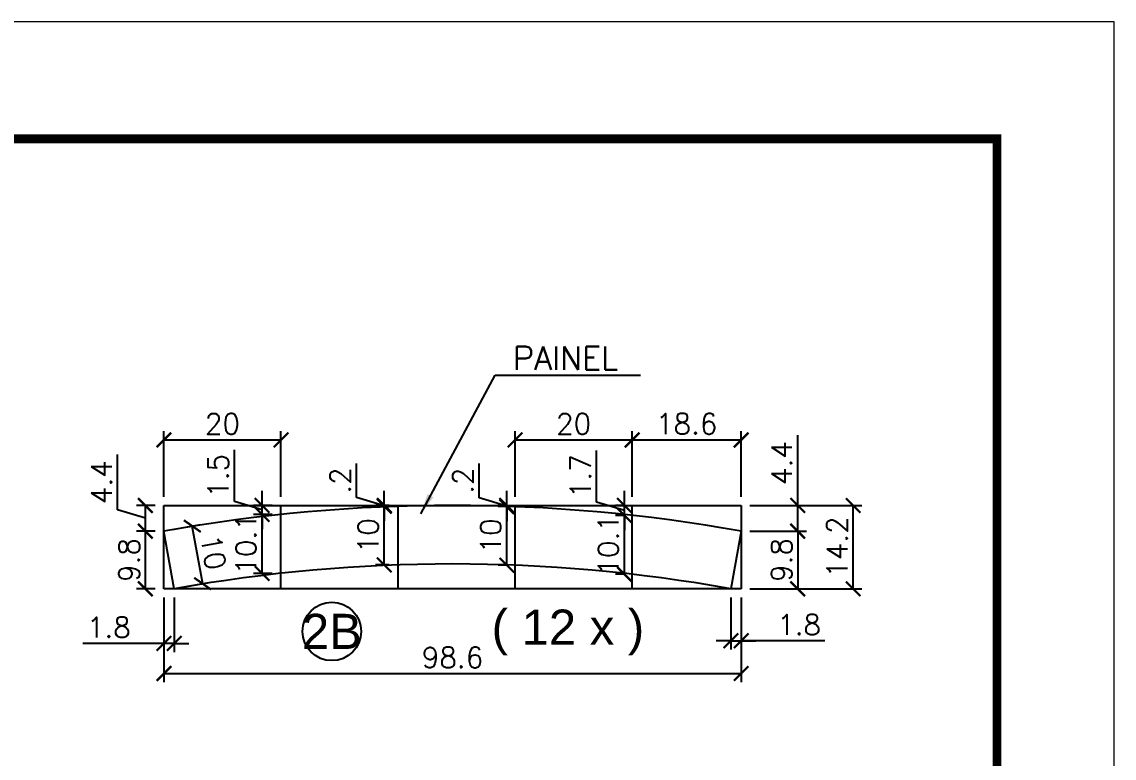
# Model space of a CAD drawing. Extents: x 2582 to 11841, y -26396 to 2611.
# Drawn here: x 5291.9 to 5665.1, y -2626.1 to -2374.5 of the extents above; entities that cross this region are included whole.
import ezdxf
from ezdxf.enums import TextEntityAlignment as Align

# ---------------------------------------------------------------- set-up
doc = ezdxf.new("R2010")
doc.units = 0
doc.linetypes.add('DASHED', pattern=[0.75, 0.5, -0.25])
for name, color, linetype in [('COTA', 241, 'Continuous'), ('Painéis', 200, 'Continuous'), ('Romaneio', 10, 'Continuous')]:
    doc.layers.add(name, color=color, linetype=linetype)
doc.layers.add('Folhas', color=255, linetype='Continuous', lineweight=9)
doc.layers.add('SARRAFO DE PRESSAO', color=251, linetype='DASHED', lineweight=9)
doc.styles.add('ARIAL', font='arial.ttf')
doc.styles.add('COTA TECNICA', font='techl___.ttf', dxfattribs={"height": 10})
doc.styles.add('Romans', font='romans.shx')
doc.dimstyles.new('Cota Seção (2x)', dxfattribs={"dimtxt": 7, "dimasz": 5, "dimexe": 3, "dimexo": 3, "dimgap": 2, "dimtad": 3, "dimdec": 1, "dimlfac": 0.5, "dimzin": 12, "dimdsep": 46, "dimtxsty": 'Romans', "dimblk": 'ARCHTICK', "dimcen": 0, "dimclrd": 4, "dimclre": 4, "dimclrt": 1, "dimadec": 1, "dimazin": 3, "dimtfac": 1, "dimtdec": 1, "dimtmove": 0, "dimatfit": 3, "dimldrblk": 'OBLIQUE', "dimfxl": 1, "dimtolj": 1, "dimtzin": 12, "dimarcsym": 0})
doc.dimstyles.new('PAINEL', dxfattribs={"dimtxt": 10, "dimasz": 3, "dimexe": 3, "dimexo": 3, "dimgap": 3, "dimtad": 1, "dimdec": 1, "dimzin": 12, "dimdsep": 46, "dimtxsty": 'COTA TECNICA', "dimblk1": 'OBLIQUE', "dimblk2": 'OBLIQUE', "dimsah": 1, "dimcen": 0.9, "dimclrd": 4, "dimclre": 4, "dimclrt": 240, "dimadec": 1, "dimazin": 3, "dimtfac": 1, "dimtdec": 1, "dimtmove": 0, "dimatfit": 3, "dimfxl": 1, "dimtolj": 1, "dimtzin": 12, "dimarcsym": 0})

# ---------------------------------------------------------------- blocks, each defined once
blk = doc.blocks.new('9999999999')
at = {"layer": 'Folhas'}
blk.add_lwpolyline([(98138.98, 34190.21), (99623.98, 34190.21), (99623.98, 35240.21), (98138.98, 35240.21)], close=True, dxfattribs=at)
at = {"layer": 'Folhas', "color": 30, "const_width": 3}
blk.add_lwpolyline([(98213.98, 34230.21), (99583.98, 34230.21), (99583.98, 35200.21), (98213.98, 35200.21)], close=True, dxfattribs=at)
blk = doc.blocks.new('_ArchTick')
at = {"color": 0, "linetype": 'ByBlock', "const_width": 0.15}
blk.add_lwpolyline([(-0.5, -0.5), (0.5, 0.5)], dxfattribs=at)
blk = doc.blocks.new('*D628')
at = {"layer": 'COTA', "color": 4, "lineweight": -2, "transparency": 16777216}
blk.add_line((5340.45, -2571.26), (5340.45, -2589.93), dxfattribs=at)
at = {"layer": 'COTA', "color": 4, "linetype": 'ByBlock', "lineweight": -2, "transparency": 16777216}
for p, q in [((5343.99, -2571.26), (5343.99, -2589.93)), ((5340.45, -2586.93), (5312.78, -2586.93)), ((5343.99, -2586.93), (5340.45, -2586.93)), ((5343.99, -2586.93), (5348.99, -2586.93))]:
    blk.add_line(p, q, dxfattribs=at)
at = {"layer": 'Defpoints', "color": 0, "linetype": 'ByBlock', "transparency": 16777216}
for p in [(5340.45, -2568.26), (5343.99, -2568.26), (5343.99, -2586.93)]:
    blk.add_point(p, dxfattribs=at)
at = {"layer": 'COTA', "color": 4, "linetype": 'ByBlock', "lineweight": -2, "transparency": 16777216, "xscale": 5, "yscale": 5, "zscale": 5}
blk.add_blockref('_ArchTick', (5340.45, -2586.93), dxfattribs=at)
at = {"layer": 'COTA', "color": 4, "linetype": 'ByBlock', "lineweight": -2, "transparency": 16777216, "xscale": 5, "yscale": 5, "zscale": 5, "rotation": 180}
blk.add_blockref('_ArchTick', (5343.99, -2586.93), dxfattribs=at)
at = {"layer": 'COTA', "color": 1, "linetype": 'ByBlock', "transparency": 16777216, "insert": (5321.62, -2581.43), "char_height": 7, "attachment_point": 5, "style": 'Romans'}
blk.add_mtext('\\A1;1.8', dxfattribs=at)
blk = doc.blocks.new('_Oblique')
at = {"color": 0, "linetype": 'ByBlock', "lineweight": -2}
blk.add_line((-0.5, -0.5), (0.5, 0.5), dxfattribs=at)
blk = doc.blocks.new('*D633')
at = {"layer": 'COTA', "color": 4, "lineweight": -2, "transparency": 16777216}
blk.add_line((5534.16, -2571.26), (5534.16, -2589.02), dxfattribs=at)
at = {"layer": 'COTA', "color": 4, "linetype": 'ByBlock', "lineweight": -2, "transparency": 16777216}
for p, q in [((5537.7, -2571.26), (5537.7, -2589.02)), ((5534.16, -2586.02), (5529.16, -2586.02)), ((5534.16, -2586.02), (5537.7, -2586.02)), ((5534.16, -2586.02), (5537.7, -2586.02)), ((5537.7, -2586.02), (5542.7, -2586.02)), ((5566.29, -2586.02), (5537.7, -2586.02))]:
    blk.add_line(p, q, dxfattribs=at)
at = {"layer": 'Defpoints', "color": 0, "linetype": 'ByBlock', "transparency": 16777216}
for p in [(5534.16, -2568.26), (5537.7, -2568.26), (5537.7, -2586.02)]:
    blk.add_point(p, dxfattribs=at)
at = {"layer": 'COTA', "color": 4, "linetype": 'ByBlock', "lineweight": -2, "transparency": 16777216, "xscale": 5, "yscale": 5, "zscale": 5}
blk.add_blockref('_ArchTick', (5534.16, -2586.02), dxfattribs=at)
at = {"layer": 'COTA', "color": 4, "linetype": 'ByBlock', "lineweight": -2, "transparency": 16777216, "xscale": 5, "yscale": 5, "zscale": 5, "rotation": 180}
blk.add_blockref('_ArchTick', (5537.7, -2586.02), dxfattribs=at)
at = {"layer": 'COTA', "color": 1, "linetype": 'ByBlock', "transparency": 16777216, "insert": (5557.46, -2580.52), "char_height": 7, "attachment_point": 5, "style": 'Romans'}
blk.add_mtext('\\A1;1.8', dxfattribs=at)
blk = doc.blocks.new('*D634')
at = {"layer": 'COTA', "color": 4, "linetype": 'ByBlock', "lineweight": -2, "transparency": 16777216}
for p, q in [((5343.4, -2548.04), (5353.1, -2546.3)), ((5353.69, -2566.51), (5350.15, -2546.83))]:
    blk.add_line(p, q, dxfattribs=at)
at = {"layer": 'COTA', "color": 4, "lineweight": -2, "transparency": 16777216}
blk.add_line((5346.94, -2567.72), (5356.64, -2565.98), dxfattribs=at)
at = {"layer": 'Defpoints', "color": 0, "linetype": 'ByBlock', "transparency": 16777216}
for p in [(5340.45, -2548.57), (5350.15, -2546.83), (5343.99, -2568.26)]:
    blk.add_point(p, dxfattribs=at)
at = {"layer": 'COTA', "color": 4, "linetype": 'ByBlock', "lineweight": -2, "transparency": 16777216, "xscale": 5, "yscale": 5, "zscale": 5}
for p, rotation in [((5350.15, -2546.83), 100.1949785611507), ((5353.69, -2566.51), 280.1949785611507)]:
    blk.add_blockref('_ArchTick', p, dxfattribs=dict(at, rotation=rotation))
at = {"layer": 'COTA', "color": 1, "linetype": 'ByBlock', "transparency": 16777216, "insert": (5357.33, -2555.7), "char_height": 7, "attachment_point": 5, "rotation": 280.195, "style": 'Romans'}
blk.add_mtext('\\A1;10', dxfattribs=at)
blk = doc.blocks.new('*D635')
at = {"layer": 'COTA', "color": 4, "linetype": 'ByBlock', "lineweight": -2, "transparency": 16777216}
for p, q in [((5557, -2539.77), (5557, -2515.77)), ((5540.7, -2539.77), (5560, -2539.77)), ((5557, -2548.57), (5557, -2539.77))]:
    blk.add_line(p, q, dxfattribs=at)
at = {"layer": 'COTA', "color": 4, "lineweight": -2, "transparency": 16777216}
blk.add_line((5540.7, -2548.57), (5560, -2548.57), dxfattribs=at)
at = {"layer": 'Defpoints', "color": 0, "linetype": 'ByBlock', "transparency": 16777216}
for p in [(5537.7, -2539.77), (5557, -2539.77), (5537.7, -2548.57)]:
    blk.add_point(p, dxfattribs=at)
at = {"layer": 'COTA', "color": 4, "linetype": 'ByBlock', "lineweight": -2, "transparency": 16777216, "xscale": 5, "yscale": 5, "zscale": 5}
for p, rotation in [((5557, -2539.77), 90), ((5557, -2548.57), 270)]:
    blk.add_blockref('_ArchTick', p, dxfattribs=dict(at, rotation=rotation))
at = {"layer": 'COTA', "color": 1, "linetype": 'ByBlock', "transparency": 16777216, "insert": (5551.5, -2525.27), "char_height": 7, "attachment_point": 5, "rotation": 90, "style": 'Romans'}
blk.add_mtext('\\A1;4.4', dxfattribs=at)
blk = doc.blocks.new('*D636')
at = {"layer": 'COTA', "color": 4, "lineweight": -2, "transparency": 16777216}
blk.add_line((5540.7, -2548.57), (5560, -2548.57), dxfattribs=at)
at = {"layer": 'COTA', "color": 4, "linetype": 'ByBlock', "lineweight": -2, "transparency": 16777216}
for p, q in [((5557, -2548.57), (5557, -2568.26)), ((5540.7, -2568.26), (5560, -2568.26))]:
    blk.add_line(p, q, dxfattribs=at)
at = {"layer": 'Defpoints', "color": 0, "linetype": 'ByBlock', "transparency": 16777216}
for p in [(5537.7, -2548.57), (5537.7, -2568.26), (5557, -2568.26)]:
    blk.add_point(p, dxfattribs=at)
at = {"layer": 'COTA', "color": 4, "linetype": 'ByBlock', "lineweight": -2, "transparency": 16777216, "xscale": 5, "yscale": 5, "zscale": 5}
for p, rotation in [((5557, -2548.57), 90), ((5557, -2568.26), 270)]:
    blk.add_blockref('_ArchTick', p, dxfattribs=dict(at, rotation=rotation))
at = {"layer": 'COTA', "color": 1, "linetype": 'ByBlock', "transparency": 16777216, "insert": (5551.5, -2558.41), "char_height": 7, "attachment_point": 5, "rotation": 90, "style": 'Romans'}
blk.add_mtext('\\A1;9.8', dxfattribs=at)
blk = doc.blocks.new('*D739')
at = {"layer": 'COTA', "color": 4, "linetype": 'ByBlock', "lineweight": -2, "transparency": 16777216}
for p, q in [((5540.7, -2539.77), (5578.97, -2539.77)), ((5575.97, -2568.26), (5575.97, -2539.77))]:
    blk.add_line(p, q, dxfattribs=at)
at = {"layer": 'COTA', "color": 4, "lineweight": -2, "transparency": 16777216}
blk.add_line((5540.7, -2568.26), (5578.97, -2568.26), dxfattribs=at)
at = {"layer": 'Defpoints', "color": 0, "linetype": 'ByBlock', "transparency": 16777216}
for p in [(5537.7, -2539.77), (5575.97, -2539.77), (5537.7, -2568.26)]:
    blk.add_point(p, dxfattribs=at)
at = {"layer": 'COTA', "color": 4, "linetype": 'ByBlock', "lineweight": -2, "transparency": 16777216, "xscale": 5, "yscale": 5, "zscale": 5}
for p, rotation in [((5575.97, -2539.77), 90), ((5575.97, -2568.26), 270)]:
    blk.add_blockref('_ArchTick', p, dxfattribs=dict(at, rotation=rotation))
at = {"layer": 'COTA', "color": 1, "linetype": 'ByBlock', "transparency": 16777216, "insert": (5570.47, -2554.01), "char_height": 7, "attachment_point": 5, "rotation": 90, "style": 'Romans'}
blk.add_mtext('\\A1;14.2', dxfattribs=at)
blk = doc.blocks.new('*D1149')
at = {"layer": 'COTA', "color": 4, "linetype": 'ByBlock', "lineweight": -2, "transparency": 16777216}
for p, q in [((5377.45, -2542.87), (5371.01, -2542.87)), ((5374.01, -2562.98), (5374.01, -2542.87))]:
    blk.add_line(p, q, dxfattribs=at)
at = {"layer": 'COTA', "color": 4, "lineweight": -2, "transparency": 16777216}
blk.add_line((5377.45, -2562.98), (5371.01, -2562.98), dxfattribs=at)
at = {"layer": 'Defpoints', "color": 0, "linetype": 'ByBlock', "transparency": 16777216}
for p in [(5374.01, -2542.87), (5380.45, -2542.87), (5380.45, -2562.98)]:
    blk.add_point(p, dxfattribs=at)
at = {"layer": 'COTA', "color": 4, "linetype": 'ByBlock', "lineweight": -2, "transparency": 16777216, "xscale": 5, "yscale": 5, "zscale": 5}
for p, rotation in [((5374.01, -2542.87), 90), ((5374.01, -2562.98), 270)]:
    blk.add_blockref('_ArchTick', p, dxfattribs=dict(at, rotation=rotation))
at = {"layer": 'COTA', "color": 1, "linetype": 'ByBlock', "transparency": 16777216, "insert": (5368.51, -2552.92), "char_height": 7, "attachment_point": 5, "rotation": 90, "style": 'Romans'}
blk.add_mtext('\\A1;10.1', dxfattribs=at)
blk = doc.blocks.new('*D1150')
at = {"layer": 'COTA', "color": 4, "linetype": 'ByBlock', "lineweight": -2, "transparency": 16777216}
for p, q in [((5364.51, -2538.47), (5364.51, -2520.8)), ((5374.01, -2539.77), (5374.01, -2534.77)), ((5374.01, -2541.32), (5364.51, -2538.47)), ((5377.45, -2539.77), (5371.01, -2539.77)), ((5374.01, -2542.87), (5374.01, -2539.77)), ((5374.01, -2542.87), (5374.01, -2539.77)), ((5374.01, -2542.87), (5374.01, -2547.87))]:
    blk.add_line(p, q, dxfattribs=at)
at = {"layer": 'COTA', "color": 4, "lineweight": -2, "transparency": 16777216}
blk.add_line((5377.45, -2542.87), (5371.01, -2542.87), dxfattribs=at)
at = {"layer": 'Defpoints', "color": 0, "linetype": 'ByBlock', "transparency": 16777216}
for p in [(5374.01, -2539.77), (5380.45, -2539.77), (5380.45, -2542.87)]:
    blk.add_point(p, dxfattribs=at)
at = {"layer": 'COTA', "color": 4, "linetype": 'ByBlock', "lineweight": -2, "transparency": 16777216, "xscale": 5, "yscale": 5, "zscale": 5}
for p, rotation in [((5374.01, -2539.77), 270), ((5374.01, -2542.87), 90)]:
    blk.add_blockref('_ArchTick', p, dxfattribs=dict(at, rotation=rotation))
at = {"layer": 'COTA', "color": 1, "linetype": 'ByBlock', "transparency": 16777216, "insert": (5359.01, -2529.64), "char_height": 7, "attachment_point": 5, "rotation": 90, "style": 'Romans'}
blk.add_mtext('\\A1;1.5', dxfattribs=at)
blk = doc.blocks.new('*D1151')
at = {"layer": 'COTA', "color": 4, "linetype": 'ByBlock', "lineweight": -2, "transparency": 16777216}
for p, q in [((5417.45, -2540.08), (5412.74, -2540.08)), ((5415.74, -2560.1), (5415.74, -2540.08))]:
    blk.add_line(p, q, dxfattribs=at)
at = {"layer": 'COTA', "color": 4, "lineweight": -2, "transparency": 16777216}
blk.add_line((5417.45, -2560.1), (5412.74, -2560.1), dxfattribs=at)
at = {"layer": 'Defpoints', "color": 0, "linetype": 'ByBlock', "transparency": 16777216}
for p in [(5415.74, -2540.08), (5420.45, -2540.08), (5420.45, -2560.1)]:
    blk.add_point(p, dxfattribs=at)
at = {"layer": 'COTA', "color": 4, "linetype": 'ByBlock', "lineweight": -2, "transparency": 16777216, "xscale": 5, "yscale": 5, "zscale": 5}
for p, rotation in [((5415.74, -2540.08), 90), ((5415.74, -2560.1), 270)]:
    blk.add_blockref('_ArchTick', p, dxfattribs=dict(at, rotation=rotation))
at = {"layer": 'COTA', "color": 1, "linetype": 'ByBlock', "transparency": 16777216, "insert": (5410.24, -2550.09), "char_height": 7, "attachment_point": 5, "rotation": 90, "style": 'Romans'}
blk.add_mtext('\\A1;10', dxfattribs=at)
blk = doc.blocks.new('*D1152')
at = {"layer": 'COTA', "color": 4, "linetype": 'ByBlock', "lineweight": -2, "transparency": 16777216}
for p, q in [((5406.24, -2537.08), (5406.24, -2525.41)), ((5415.74, -2539.93), (5406.24, -2537.08)), ((5415.74, -2539.77), (5415.74, -2534.77)), ((5417.45, -2539.77), (5412.74, -2539.77)), ((5415.74, -2540.08), (5415.74, -2539.77)), ((5415.74, -2540.08), (5415.74, -2539.77)), ((5415.74, -2540.08), (5415.74, -2545.08))]:
    blk.add_line(p, q, dxfattribs=at)
at = {"layer": 'COTA', "color": 4, "lineweight": -2, "transparency": 16777216}
blk.add_line((5417.45, -2540.08), (5412.74, -2540.08), dxfattribs=at)
at = {"layer": 'Defpoints', "color": 0, "linetype": 'ByBlock', "transparency": 16777216}
for p in [(5415.74, -2539.77), (5420.45, -2539.77), (5420.45, -2540.08)]:
    blk.add_point(p, dxfattribs=at)
at = {"layer": 'COTA', "color": 4, "linetype": 'ByBlock', "lineweight": -2, "transparency": 16777216, "xscale": 5, "yscale": 5, "zscale": 5}
for p, rotation in [((5415.74, -2539.77), 270), ((5415.74, -2540.08), 90)]:
    blk.add_blockref('_ArchTick', p, dxfattribs=dict(at, rotation=rotation))
at = {"layer": 'COTA', "color": 1, "linetype": 'ByBlock', "transparency": 16777216, "insert": (5400.74, -2531.25), "char_height": 7, "attachment_point": 5, "rotation": 90, "style": 'Romans'}
blk.add_mtext('\\A1;.2', dxfattribs=at)
blk = doc.blocks.new('*D1153')
at = {"layer": 'COTA', "color": 4, "linetype": 'ByBlock', "lineweight": -2, "transparency": 16777216}
for p, q in [((5457.45, -2540.18), (5454.62, -2540.18)), ((5457.62, -2560.2), (5457.62, -2540.18))]:
    blk.add_line(p, q, dxfattribs=at)
at = {"layer": 'COTA', "color": 4, "lineweight": -2, "transparency": 16777216}
blk.add_line((5457.45, -2560.2), (5454.62, -2560.2), dxfattribs=at)
at = {"layer": 'Defpoints', "color": 0, "linetype": 'ByBlock', "transparency": 16777216}
for p in [(5457.62, -2540.18), (5460.45, -2540.18), (5460.45, -2560.2)]:
    blk.add_point(p, dxfattribs=at)
at = {"layer": 'COTA', "color": 4, "linetype": 'ByBlock', "lineweight": -2, "transparency": 16777216, "xscale": 5, "yscale": 5, "zscale": 5}
for p, rotation in [((5457.62, -2540.18), 90), ((5457.62, -2560.2), 270)]:
    blk.add_blockref('_ArchTick', p, dxfattribs=dict(at, rotation=rotation))
at = {"layer": 'COTA', "color": 1, "linetype": 'ByBlock', "transparency": 16777216, "insert": (5452.12, -2550.19), "char_height": 7, "attachment_point": 5, "rotation": 90, "style": 'Romans'}
blk.add_mtext('\\A1;10', dxfattribs=at)
blk = doc.blocks.new('*D1154')
at = {"layer": 'COTA', "color": 4, "linetype": 'ByBlock', "lineweight": -2, "transparency": 16777216}
for p, q in [((5448.12, -2537.13), (5448.12, -2525.46)), ((5457.62, -2539.98), (5448.12, -2537.13)), ((5457.62, -2539.77), (5457.62, -2534.77)), ((5457.45, -2539.77), (5454.62, -2539.77)), ((5457.62, -2540.18), (5457.62, -2539.77)), ((5457.62, -2540.18), (5457.62, -2539.77)), ((5457.62, -2540.18), (5457.62, -2545.18))]:
    blk.add_line(p, q, dxfattribs=at)
at = {"layer": 'COTA', "color": 4, "lineweight": -2, "transparency": 16777216}
blk.add_line((5457.45, -2540.18), (5454.62, -2540.18), dxfattribs=at)
at = {"layer": 'Defpoints', "color": 0, "linetype": 'ByBlock', "transparency": 16777216}
for p in [(5457.62, -2539.77), (5460.45, -2539.77), (5460.45, -2540.18)]:
    blk.add_point(p, dxfattribs=at)
at = {"layer": 'COTA', "color": 4, "linetype": 'ByBlock', "lineweight": -2, "transparency": 16777216, "xscale": 5, "yscale": 5, "zscale": 5}
for p, rotation in [((5457.62, -2539.77), 270), ((5457.62, -2540.18), 90)]:
    blk.add_blockref('_ArchTick', p, dxfattribs=dict(at, rotation=rotation))
at = {"layer": 'COTA', "color": 1, "linetype": 'ByBlock', "transparency": 16777216, "insert": (5442.62, -2531.3), "char_height": 7, "attachment_point": 5, "rotation": 90, "style": 'Romans'}
blk.add_mtext('\\A1;.2', dxfattribs=at)
blk = doc.blocks.new('*D1155')
at = {"layer": 'COTA', "color": 4, "linetype": 'ByBlock', "lineweight": -2, "transparency": 16777216}
for p, q in [((5497.45, -2543.16), (5494.79, -2543.16)), ((5497.79, -2563.29), (5497.79, -2543.16))]:
    blk.add_line(p, q, dxfattribs=at)
at = {"layer": 'COTA', "color": 4, "lineweight": -2, "transparency": 16777216}
blk.add_line((5497.45, -2563.29), (5494.79, -2563.29), dxfattribs=at)
at = {"layer": 'Defpoints', "color": 0, "linetype": 'ByBlock', "transparency": 16777216}
for p in [(5497.79, -2543.16), (5500.45, -2543.16), (5500.45, -2563.29)]:
    blk.add_point(p, dxfattribs=at)
at = {"layer": 'COTA', "color": 4, "linetype": 'ByBlock', "lineweight": -2, "transparency": 16777216, "xscale": 5, "yscale": 5, "zscale": 5}
for p, rotation in [((5497.79, -2543.16), 90), ((5497.79, -2563.29), 270)]:
    blk.add_blockref('_ArchTick', p, dxfattribs=dict(at, rotation=rotation))
at = {"layer": 'COTA', "color": 1, "linetype": 'ByBlock', "transparency": 16777216, "insert": (5492.29, -2553.23), "char_height": 7, "attachment_point": 5, "rotation": 90, "style": 'Romans'}
blk.add_mtext('\\A1;10.1', dxfattribs=at)
blk = doc.blocks.new('*D1156')
at = {"layer": 'COTA', "color": 4, "linetype": 'ByBlock', "lineweight": -2, "transparency": 16777216}
for p, q in [((5488.29, -2538.62), (5488.29, -2520.95)), ((5497.79, -2539.77), (5497.79, -2534.77)), ((5497.79, -2541.47), (5488.29, -2538.62)), ((5497.45, -2539.77), (5494.79, -2539.77)), ((5497.79, -2543.16), (5497.79, -2539.77)), ((5497.79, -2543.16), (5497.79, -2539.77)), ((5497.79, -2543.16), (5497.79, -2548.16))]:
    blk.add_line(p, q, dxfattribs=at)
at = {"layer": 'COTA', "color": 4, "lineweight": -2, "transparency": 16777216}
blk.add_line((5497.45, -2543.16), (5494.79, -2543.16), dxfattribs=at)
at = {"layer": 'Defpoints', "color": 0, "linetype": 'ByBlock', "transparency": 16777216}
for p in [(5497.79, -2539.77), (5500.45, -2539.77), (5500.45, -2543.16)]:
    blk.add_point(p, dxfattribs=at)
at = {"layer": 'COTA', "color": 4, "linetype": 'ByBlock', "lineweight": -2, "transparency": 16777216, "xscale": 5, "yscale": 5, "zscale": 5}
for p, rotation in [((5497.79, -2539.77), 270), ((5497.79, -2543.16), 90)]:
    blk.add_blockref('_ArchTick', p, dxfattribs=dict(at, rotation=rotation))
at = {"layer": 'COTA', "color": 1, "linetype": 'ByBlock', "transparency": 16777216, "insert": (5482.79, -2529.79), "char_height": 7, "attachment_point": 5, "rotation": 90, "style": 'Romans'}
blk.add_mtext('\\A1;1.7', dxfattribs=at)
blk = doc.blocks.new('*D1157')
at = {"layer": 'COTA', "color": 4, "lineweight": -2, "transparency": 16777216}
blk.add_line((5340.45, -2536.77), (5340.45, -2514.38), dxfattribs=at)
at = {"layer": 'COTA', "color": 4, "linetype": 'ByBlock', "lineweight": -2, "transparency": 16777216}
for p, q in [((5380.45, -2536.77), (5380.45, -2514.38)), ((5340.45, -2517.38), (5380.45, -2517.38))]:
    blk.add_line(p, q, dxfattribs=at)
at = {"layer": 'Defpoints', "color": 0, "linetype": 'ByBlock', "transparency": 16777216}
for p in [(5380.45, -2517.38), (5340.45, -2539.77), (5380.45, -2539.77)]:
    blk.add_point(p, dxfattribs=at)
at = {"layer": 'COTA', "color": 4, "linetype": 'ByBlock', "lineweight": -2, "transparency": 16777216, "xscale": 5, "yscale": 5, "zscale": 5, "rotation": 180}
blk.add_blockref('_ArchTick', (5340.45, -2517.38), dxfattribs=at)
at = {"layer": 'COTA', "color": 4, "linetype": 'ByBlock', "lineweight": -2, "transparency": 16777216, "xscale": 5, "yscale": 5, "zscale": 5}
blk.add_blockref('_ArchTick', (5380.45, -2517.38), dxfattribs=at)
at = {"layer": 'COTA', "color": 1, "linetype": 'ByBlock', "transparency": 16777216, "insert": (5360.45, -2511.88), "char_height": 7, "attachment_point": 5, "style": 'Romans'}
blk.add_mtext('\\A1;20', dxfattribs=at)
blk = doc.blocks.new('*D1159')
at = {"layer": 'COTA', "color": 4, "lineweight": -2, "transparency": 16777216}
blk.add_line((5460.45, -2536.77), (5460.45, -2514.38), dxfattribs=at)
at = {"layer": 'COTA', "color": 4, "linetype": 'ByBlock', "lineweight": -2, "transparency": 16777216}
for p, q in [((5500.45, -2536.77), (5500.45, -2514.38)), ((5460.45, -2517.38), (5500.45, -2517.38))]:
    blk.add_line(p, q, dxfattribs=at)
at = {"layer": 'Defpoints', "color": 0, "linetype": 'ByBlock', "transparency": 16777216}
for p in [(5500.45, -2517.38), (5460.45, -2539.77), (5500.45, -2539.77)]:
    blk.add_point(p, dxfattribs=at)
at = {"layer": 'COTA', "color": 4, "linetype": 'ByBlock', "lineweight": -2, "transparency": 16777216, "xscale": 5, "yscale": 5, "zscale": 5, "rotation": 180}
blk.add_blockref('_ArchTick', (5460.45, -2517.38), dxfattribs=at)
at = {"layer": 'COTA', "color": 4, "linetype": 'ByBlock', "lineweight": -2, "transparency": 16777216, "xscale": 5, "yscale": 5, "zscale": 5}
blk.add_blockref('_ArchTick', (5500.45, -2517.38), dxfattribs=at)
at = {"layer": 'COTA', "color": 1, "linetype": 'ByBlock', "transparency": 16777216, "insert": (5480.45, -2511.88), "char_height": 7, "attachment_point": 5, "style": 'Romans'}
blk.add_mtext('\\A1;20', dxfattribs=at)
blk = doc.blocks.new('*D1160')
at = {"layer": 'COTA', "color": 4, "lineweight": -2, "transparency": 16777216}
blk.add_line((5500.45, -2536.77), (5500.45, -2514.38), dxfattribs=at)
at = {"layer": 'COTA', "color": 4, "linetype": 'ByBlock', "lineweight": -2, "transparency": 16777216}
for p, q in [((5537.7, -2536.77), (5537.7, -2514.38)), ((5500.45, -2517.38), (5537.7, -2517.38))]:
    blk.add_line(p, q, dxfattribs=at)
at = {"layer": 'Defpoints', "color": 0, "linetype": 'ByBlock', "transparency": 16777216}
for p in [(5537.7, -2517.38), (5500.45, -2539.77), (5537.7, -2539.77)]:
    blk.add_point(p, dxfattribs=at)
at = {"layer": 'COTA', "color": 4, "linetype": 'ByBlock', "lineweight": -2, "transparency": 16777216, "xscale": 5, "yscale": 5, "zscale": 5, "rotation": 180}
blk.add_blockref('_ArchTick', (5500.45, -2517.38), dxfattribs=at)
at = {"layer": 'COTA', "color": 4, "linetype": 'ByBlock', "lineweight": -2, "transparency": 16777216, "xscale": 5, "yscale": 5, "zscale": 5}
blk.add_blockref('_ArchTick', (5537.7, -2517.38), dxfattribs=at)
at = {"layer": 'COTA', "color": 1, "linetype": 'ByBlock', "transparency": 16777216, "insert": (5519.07, -2511.88), "char_height": 7, "attachment_point": 5, "style": 'Romans'}
blk.add_mtext('\\A1;18.6', dxfattribs=at)
blk = doc.blocks.new('*D1161')
at = {"layer": 'COTA', "color": 4, "lineweight": -2, "transparency": 16777216}
blk.add_line((5340.45, -2571.26), (5340.45, -2600.22), dxfattribs=at)
at = {"layer": 'COTA', "color": 4, "linetype": 'ByBlock', "lineweight": -2, "transparency": 16777216}
for p, q in [((5537.7, -2571.26), (5537.7, -2600.22)), ((5340.45, -2597.22), (5537.7, -2597.22))]:
    blk.add_line(p, q, dxfattribs=at)
at = {"layer": 'Defpoints', "color": 0, "linetype": 'ByBlock', "transparency": 16777216}
for p in [(5340.45, -2568.26), (5537.7, -2568.26), (5537.7, -2597.22)]:
    blk.add_point(p, dxfattribs=at)
at = {"layer": 'COTA', "color": 4, "linetype": 'ByBlock', "lineweight": -2, "transparency": 16777216, "xscale": 5, "yscale": 5, "zscale": 5, "rotation": 180}
blk.add_blockref('_ArchTick', (5340.45, -2597.22), dxfattribs=at)
at = {"layer": 'COTA', "color": 4, "linetype": 'ByBlock', "lineweight": -2, "transparency": 16777216, "xscale": 5, "yscale": 5, "zscale": 5}
blk.add_blockref('_ArchTick', (5537.7, -2597.22), dxfattribs=at)
at = {"layer": 'COTA', "color": 1, "linetype": 'ByBlock', "transparency": 16777216, "insert": (5439.07, -2591.72), "char_height": 7, "attachment_point": 5, "style": 'Romans'}
blk.add_mtext('\\A1;98.6', dxfattribs=at)
blk = doc.blocks.new('*D1162')
at = {"layer": 'COTA', "color": 4, "linetype": 'ByBlock', "lineweight": -2, "transparency": 16777216}
for p, q in [((5337.45, -2548.57), (5331.1, -2548.57)), ((5334.1, -2568.26), (5334.1, -2548.57))]:
    blk.add_line(p, q, dxfattribs=at)
at = {"layer": 'COTA', "color": 4, "lineweight": -2, "transparency": 16777216}
blk.add_line((5337.45, -2568.26), (5331.1, -2568.26), dxfattribs=at)
at = {"layer": 'Defpoints', "color": 0, "linetype": 'ByBlock', "transparency": 16777216}
for p in [(5334.1, -2548.57), (5340.45, -2548.57), (5340.45, -2568.26)]:
    blk.add_point(p, dxfattribs=at)
at = {"layer": 'COTA', "color": 4, "linetype": 'ByBlock', "lineweight": -2, "transparency": 16777216, "xscale": 5, "yscale": 5, "zscale": 5}
for p, rotation in [((5334.1, -2548.57), 90), ((5334.1, -2568.26), 270)]:
    blk.add_blockref('_ArchTick', p, dxfattribs=dict(at, rotation=rotation))
at = {"layer": 'COTA', "color": 1, "linetype": 'ByBlock', "transparency": 16777216, "insert": (5328.6, -2558.41), "char_height": 7, "attachment_point": 5, "rotation": 90, "style": 'Romans'}
blk.add_mtext('\\A1;9.8', dxfattribs=at)
blk = doc.blocks.new('*D1163')
at = {"layer": 'COTA', "color": 4, "linetype": 'ByBlock', "lineweight": -2, "transparency": 16777216}
for p, q in [((5324.6, -2541.32), (5324.6, -2522.32)), ((5334.1, -2544.17), (5324.6, -2541.32)), ((5337.45, -2539.77), (5331.1, -2539.77)), ((5334.1, -2548.57), (5334.1, -2539.77))]:
    blk.add_line(p, q, dxfattribs=at)
at = {"layer": 'COTA', "color": 4, "lineweight": -2, "transparency": 16777216}
blk.add_line((5337.45, -2548.57), (5331.1, -2548.57), dxfattribs=at)
at = {"layer": 'Defpoints', "color": 0, "linetype": 'ByBlock', "transparency": 16777216}
for p in [(5334.1, -2539.77), (5340.45, -2539.77), (5340.45, -2548.57)]:
    blk.add_point(p, dxfattribs=at)
at = {"layer": 'COTA', "color": 4, "linetype": 'ByBlock', "lineweight": -2, "transparency": 16777216, "xscale": 5, "yscale": 5, "zscale": 5}
for p, rotation in [((5334.1, -2539.77), 90), ((5334.1, -2548.57), 270)]:
    blk.add_blockref('_ArchTick', p, dxfattribs=dict(at, rotation=rotation))
at = {"layer": 'COTA', "color": 1, "linetype": 'ByBlock', "transparency": 16777216, "insert": (5319.1, -2531.82), "char_height": 7, "attachment_point": 5, "rotation": 90, "style": 'Romans'}
blk.add_mtext('\\A1;4.4', dxfattribs=at)

msp = doc.modelspace()

# ---------------------------------------------------------------- linework, layer by layer
at = {"layer": 'COTA', "linetype": 'ByBlock'}
for p, q in [((5340.45, -2539.77), (5537.7, -2539.77)), ((5340.45, -2568.26), (5340.45, -2539.77)), ((5380.45, -2568.26), (5380.45, -2539.77)), ((5420.45, -2568.26), (5420.45, -2539.77)), ((5460.45, -2568.26), (5460.45, -2539.77)), ((5500.45, -2568.26), (5500.45, -2539.77)), ((5537.7, -2539.77), (5537.7, -2568.26)), ((5537.7, -2568.26), (5340.45, -2568.26))]:
    msp.add_line(p, q, dxfattribs=at)
at = {"layer": 'Painéis'}
for p, q in [((5343.99, -2568.26), (5340.45, -2548.57)), ((5537.7, -2548.57), (5534.16, -2568.26))]:
    msp.add_line(p, q, dxfattribs=at)
for radius in [557.2, 537.2]:
    msp.add_arc((5439.07, -3096.97), radius, 79.805, 100.195, dxfattribs=at)
at = {"layer": 'Romaneio', "color": 1, "linetype": 'ByBlock'}
msp.add_circle((5397.84, -2582.81), 10, dxfattribs=at)

# ---------------------------------------------------------------- block references
at = {"layer": 'SARRAFO DE PRESSAO', "color": 6, "linetype": 'ByBlock'}
msp.add_blockref('9999999999', (-93958.84, -37614.68), dxfattribs=at)

# ---------------------------------------------------------------- texts
at = {"color": 240, "insert": (5495.71, -2493.39), "char_height": 8, "attachment_point": 9, "style": 'Romans'}
msp.add_mtext('\\A1;PAINEL', dxfattribs=at)
at = {"layer": 'Romaneio', "color": 255, "linetype": 'ByBlock', "style": 'ARIAL'}
for s, p in [('( 12 x )', (5478.49, -2581.36)), ('2B', (5397.84, -2582.81))]:
    msp.add_text(s, height=12, dxfattribs=at).set_placement(p, align=Align.MIDDLE_CENTER)

# ---------------------------------------------------------------- dimensions: what is measured, and where the dimension line sits
at = {"layer": 'COTA', "linetype": 'ByBlock'}
for base, p1, p2, picture, middle in [((5380.45, -2517.38), (5340.45, -2539.77), (5380.45, -2539.77), '*D1157', (5360.45, -2511.88)), ((5537.7, -2597.22), (5340.45, -2568.26), (5537.7, -2568.26), '*D1161', (5439.07, -2591.72))]:
    dim = msp.add_linear_dim(base=base, p1=p1, p2=p2, dimstyle='Cota Seção (2x)', dxfattribs=at)
    dim.commit()
    dim.dimension.update_dxf_attribs({"geometry": picture, "text_midpoint": middle})
for base, p1, p2, picture, middle in [((5500.45, -2517.38), (5460.45, -2539.77), (5500.45, -2539.77), '*D1159', (5480.45, -2511.88)), ((5537.7, -2517.38), (5500.45, -2539.77), (5537.7, -2539.77), '*D1160', (5519.07, -2511.88))]:
    dim = msp.add_linear_dim(base=base, p1=p1, p2=p2, dimstyle='Cota Seção (2x)', override={"dimtmove": 1}, dxfattribs=at)
    dim.commit()
    dim.dimension.update_dxf_attribs({"geometry": picture, "text_midpoint": middle})
for base, p1, p2, angle, picture, middle in [((5557, -2539.77), (5537.7, -2548.57), (5537.7, -2539.77), 270, '*D635', (5551.5, -2525.27)), ((5415.74, -2540.08), (5420.45, -2560.1), (5420.45, -2540.08), 90, '*D1151', (5410.24, -2550.09)), ((5457.62, -2540.18), (5460.45, -2560.2), (5460.45, -2540.18), 90, '*D1153', (5452.12, -2550.19)), ((5575.97, -2539.77), (5537.7, -2568.26), (5537.7, -2539.77), 270, '*D739', (5570.47, -2554.01)), ((5334.1, -2548.57), (5340.45, -2568.26), (5340.45, -2548.57), 90, '*D1162', (5328.6, -2558.41)), ((5557, -2568.26), (5537.7, -2548.57), (5537.7, -2568.26), 270, '*D636', (5551.5, -2558.41))]:
    dim = msp.add_linear_dim(base=base, p1=p1, p2=p2, angle=angle, dimstyle='Cota Seção (2x)', dxfattribs=at)
    dim.commit()
    dim.dimension.update_dxf_attribs({"geometry": picture, "text_midpoint": middle})
for base, p1, p2, picture, middle in [((5334.1, -2539.77), (5340.45, -2548.57), (5340.45, -2539.77), '*D1163', (5319.1, -2539.32)), ((5374.006, -2539.7734), (5380.45, -2542.8659), (5380.45, -2539.7734), '*D1150', (5359.006, -2536.4697)), ((5497.79, -2539.77), (5500.45, -2543.16), (5500.45, -2539.77), '*D1156', (5482.79, -2536.62)), ((5415.74, -2539.77), (5420.45, -2540.08), (5420.45, -2539.77), '*D1152', (5400.74, -2535.08)), ((5457.62, -2539.77), (5460.45, -2540.18), (5460.45, -2539.77), '*D1154', (5442.62, -2535.13))]:
    dim = msp.add_linear_dim(base=base, p1=p1, p2=p2, angle=90, dimstyle='Cota Seção (2x)', override={"dimtmove": 1}, dxfattribs=at)
    dim.commit()
    dim.dimension.update_dxf_attribs({"geometry": picture, "text_midpoint": middle})
for base, p1, p2, picture, middle in [((5374.01, -2542.87), (5380.45, -2562.98), (5380.45, -2542.87), '*D1149', (5374.01, -2552.92)), ((5497.79, -2543.16), (5500.45, -2563.29), (5500.45, -2543.16), '*D1155', (5497.79, -2553.23))]:
    dim = msp.add_linear_dim(base=base, p1=p1, p2=p2, angle=90, dimstyle='Cota Seção (2x)', dxfattribs=at)
    dim.commit()
    dim.dimension.update_dxf_attribs({"geometry": picture, "text_midpoint": middle, "dimtype": 160})
dim = msp.add_aligned_dim(p1=(5343.99, -2568.26), p2=(5340.45, -2548.57), distance=-9.86, dimstyle='Cota Seção (2x)', dxfattribs=at)
dim.commit()
dim.dimension.update_dxf_attribs({"geometry": '*D634', "text_midpoint": (5357.33, -2555.7)})
dim = msp.add_linear_dim(base=(5343.99, -2586.93), p1=(5340.45, -2568.26), p2=(5343.99, -2568.26), dimstyle='Cota Seção (2x)', dxfattribs=at)
dim.commit()
dim.dimension.update_dxf_attribs({"geometry": '*D628', "text_midpoint": (5321.62, -2586.93), "dimtype": 160})
dim = msp.add_linear_dim(base=(5537.7, -2586.02), p1=(5534.16, -2568.26), p2=(5537.7, -2568.26), dimstyle='Cota Seção (2x)', override={"dimtmove": 1}, dxfattribs=at)
dim.commit()
dim.dimension.update_dxf_attribs({"geometry": '*D633', "text_midpoint": (5557.46, -2586.02), "dimtype": 160})

# ---------------------------------------------------------------- leaders
at = {"annotation_type": 0, "has_hookline": 1, "hookline_direction": 1, "horizontal_direction": (-1, 0, 0)}
msp.add_leader([(5428.22, -2542.6), (5453.61, -2495.24), (5499.3, -2495.24)], dimstyle='PAINEL', override={"dimasz": 7}, dxfattribs=at)

doc.saveas('drawing.dxf')
